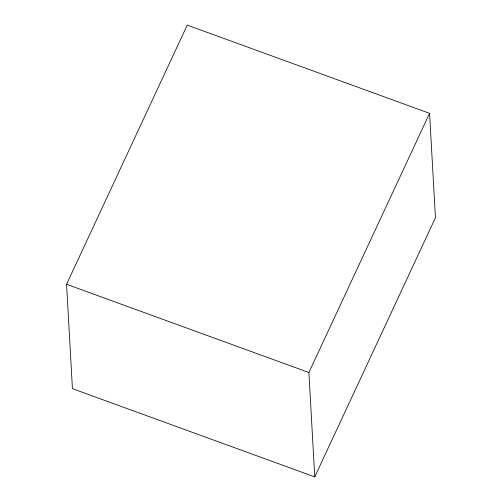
<?xml version="1.0" encoding="UTF-8"?>
<svg xmlns="http://www.w3.org/2000/svg" width="502" height="502" viewBox="0 0 502 502"><rect width="100%" height="100%" fill="white"/><g stroke="black" fill="none" stroke-linecap="round" stroke-linejoin="round"><path stroke-width="0.75" d="M66.559 284.283L187.246 25.1L429.574 113.339L435.441 217.717L314.754 476.9L72.426 388.661L66.559 284.283L308.887 372.522L314.754 476.9M308.887 372.522L429.574 113.339"/></g></svg>
